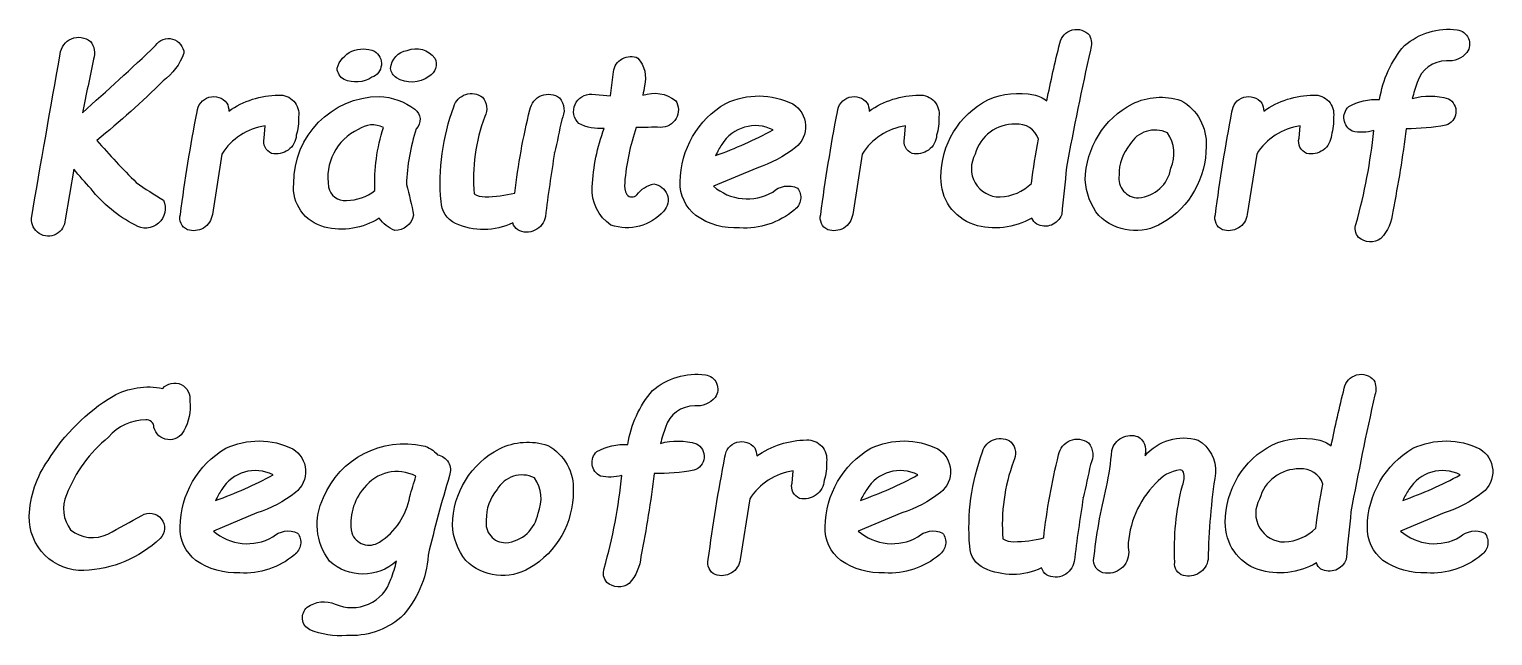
# Model space of a CAD drawing. Header units: millimetres. Extents: x 2 to 132, y -3 to 51.
import ezdxf

# ---------------------------------------------------------------- set-up
doc = ezdxf.new("R2010")
doc.units = ezdxf.units.MM
doc.layers.add('Standard', color=70, linetype='Continuous')

msp = doc.modelspace()

# ---------------------------------------------------------------- linework, layer by layer
at = {"layer": 'Standard'}
for points in [[(92.13, 44.47, -0.013745), (93.29, 49.6, -0.623316), (95.93, 50.3, -0.181046), (96.01, 48.99, 0.010359), (93.88, 38.59, -0.002293), (93.45, 34.36, -0.450222), (91.23, 33.51, -0.158546), (90.81, 34.06, -0.209658), (85.63, 33.47, -0.325312), (82.72, 37.67, -0.281366), (86.9, 44.57, -0.154835), (90.98, 45.01, -0.112881)], [(124.6, 44.69, -0.139564), (127.81, 44.66, -0.665652), (127.58, 42.3, -0.047328), (124.06, 42, -0.017021), (122.87, 34.63, -0.16863), (121.82, 32.24, -0.343768), (119.83, 32.33, -0.268151), (119.61, 33.57, 0.043727), (121.18, 41.83, -0.126386), (119.27, 41.78, -0.521377), (118.95, 43.96, -0.134789), (121.7, 44.6, -0.141918), (123.9, 49.38, -0.211543), (128.59, 50.79, -0.56578), (129.46, 48.78, -0.255179), (127.64, 48.03, 0.330547), (125.05, 46.11, 0.022191)], [(4.9, 33.91, -1.013945), (1.9, 34.03, -0.000991), (4.46, 48.65, -0.590129), (7.14, 49.76, -0.264461), (7.42, 48.18, -0.002764), (6.43, 43.42, 0.008723), (12.94, 49.39, -0.726923), (15.46, 48.7, -0.138992), (13.61, 46.24, -0.023937), (7.72, 40.96, 0.018061), (11.22, 37.22, 0.023803), (13.64, 35.65, -0.747921), (11.09, 33.44, -0.104998), (7.2, 36.65, -0.008431), (5.66, 38.41)], [(29.06, 47.37, -0.453042), (32.39, 48.88, -0.624858), (32.16, 46.57, -0.246364), (29.68, 46.36, -0.243901)], [(33.82, 47.36, -0.355524), (35.3, 48.95, -0.34138), (37.75, 48.28, -0.386129), (37.23, 46.64, -0.29809), (34.33, 46.52, -0.213406)], [(57.79, 42.12, 0.008474), (55.65, 42.1, 0.064788), (54.62, 37.2, 0.132001), (54.8, 36.14, 0.4525), (55.71, 36.13, -0.188742), (57.21, 37.09, -0.611138), (58.09, 34.68, -0.304647), (53.4, 33.43, -0.266978), (51.73, 36.83, -0.073628), (52.79, 42.02, -0.137644), (50.55, 42.45, -0.697935), (51.69, 45.06), (53.36, 44.91), (53.62, 47.06, -0.507407), (55.8, 48.28, -0.252811), (56.37, 45.8, -0.004269), (56.24, 44.97, -0.255111), (59.14, 44.51, -0.609869)], [(25.44, 41.41, -0.459333), (23.25, 39.8, -0.369404), (22.58, 41.16), (22.67, 42.24, 0.222007), (18.82, 39.75), (17.98, 34.37, -0.471103), (15.76, 33.02, -0.367772), (15.14, 34.37, -0.015042), (16.62, 43.49, -0.683379), (19.27, 44.28, -0.120267), (19.44, 43.56, -0.151771), (23.87, 44.99, -0.475871), (25.64, 43.05, -0.090177)], [(32.8, 34.04, -0.205885), (27.94, 33.26, -0.372906), (25.21, 37.14, -0.411116), (32.8, 44.87, -0.149976), (35.98, 43.73, -0.462614), (36.1, 42, 0.07037), (35.23, 37.05, -0.018559), (35.86, 34.3, -0.360216), (34.19, 32.95, -0.133276)], [(48.39, 39.87, 0.009296), (47.57, 34.19, -0.509801), (45.12, 33, -0.163725), (44.67, 33.62, -0.222977), (39.58, 33.58, -0.282492), (38.3, 35.53, -0.110343), (39.44, 43.95, -0.527285), (41.99, 44.79, -0.308305), (42.19, 43.09, 0.107254), (41.23, 36.2, 0.13806), (42.21, 35.95, 0.057428), (44.87, 36.28, -0.034525), (46.2, 43.68, -0.552722), (48.84, 44.74, -0.302622), (49.02, 42.81, -0.007816), (48.39, 39.85)], [(62.5, 36.89, 0.318006), (67.78, 36.37, -0.302415), (69.98, 36.72, -0.424228), (69.7, 34.79, -0.196941), (64.83, 33.18, -0.166618), (60.95, 34.28, -0.240072), (59.55, 37.28, -0.262812), (63.6, 44.25, -0.229285), (69.55, 44.2, -0.525611), (69.79, 40.32, -0.087613), (66.37, 38.5)], [(82.34, 41.41, -0.459333), (80.15, 39.8, -0.369404), (79.48, 41.16), (79.57, 42.24, 0.222007), (75.72, 39.75), (74.88, 34.37, -0.471103), (72.66, 33.02, -0.367772), (72.04, 34.37, -0.015042), (73.52, 43.49, -0.683379), (76.17, 44.28, -0.120267), (76.34, 43.56, -0.151771), (80.78, 44.99, -0.475871), (82.54, 43.05, -0.090177)], [(95.55, 37.44, -0.275108), (99.73, 44.21, -0.196234), (104.03, 44.51, -0.291755), (106.28, 40.43, -0.269441), (102.41, 33.62, -0.343777), (96.74, 34.27, -0.154125)], [(117.41, 41.41, -0.459333), (115.21, 39.8, -0.369404), (114.54, 41.16), (114.64, 42.24, 0.222007), (110.78, 39.75), (109.94, 34.37, -0.471103), (107.73, 33.02, -0.367772), (107.11, 34.37, -0.015042), (108.58, 43.49, -0.683379), (111.23, 44.28, -0.120267), (111.4, 43.56, -0.151771), (115.84, 44.99, -0.475871), (117.6, 43.05, -0.090177)], [(33.18, 42.1, 0.281812), (30.95, 41.93, 0.337952), (28.31, 36.81, 0.396552), (29.9, 35.62, 0.166702), (32.43, 36.5, -0.090198)], [(62.7, 39.62, 0.040437), (67.8, 41.89, 0.39485), (63.25, 40.58, 0.034484)], [(91.39, 41.07, 0.347504), (89.34, 42.41, 0.346785), (85.77, 39.74, 0.581622), (87.97, 35.93, 0.183131), (90.77, 37.14, -0.019525)], [(98.55, 37.87, 0.468413), (100.28, 35.86, 0.346155), (103.15, 38.48, 0.261574), (102.84, 41.63, 0.39559), (99.51, 40.58, 0.184865)], [(57.8, 14.03, -0.139564), (61, 14, -0.665652), (60.77, 11.64, -0.047328), (57.25, 11.34, -0.017021), (56.06, 3.97, -0.16863), (55.02, 1.58, -0.343768), (53.03, 1.67, -0.268151), (52.8, 2.92, 0.043727), (54.37, 11.18, -0.126386), (52.46, 11.12, -0.521377), (52.15, 13.3, -0.134789), (54.9, 13.94, -0.141918), (57.09, 18.72, -0.211543), (61.79, 20.13, -0.56578), (62.65, 18.12, -0.255179), (60.84, 17.37, 0.330547), (58.24, 15.45, 0.022191)], [(117.4, 13.81, -0.013745), (118.56, 18.94, -0.623316), (121.2, 19.65, -0.181046), (121.28, 18.33, 0.010359), (119.15, 7.93, -0.002293), (118.72, 3.7, -0.450222), (116.49, 2.85, -0.158546), (116.08, 3.4, -0.209658), (110.9, 2.81, -0.325312), (107.99, 7.01, -0.281366), (112.17, 13.91, -0.154835), (116.24, 14.35, -0.112881)], [(13.58, 18.91, -0.763409), (15.97, 17.78, -0.163469), (15.45, 15.15, -0.70344), (12.79, 15.45, 0.478554), (12.06, 16.11, 0.218208), (8.75, 14.58, 0.130747), (5.02, 9.46, 0.273941), (5.39, 6.35, 0.296911), (8.69, 5.97, -0.000012), (11.71, 7.62, -0.893458), (13.34, 5.57, -0.181085), (6.56, 2.73, -0.430653), (1.71, 7.55, -0.146486), (3.38, 12.51, -0.119166), (9.16, 18.24, -0.178683)], [(72.35, 10.75, -0.459333), (70.16, 9.14, -0.369404), (69.49, 10.5), (69.58, 11.58, 0.222007), (65.73, 9.09), (64.89, 3.71, -0.471103), (62.67, 2.36, -0.367772), (62.05, 3.71, -0.015042), (63.53, 12.83, -0.683379), (66.18, 13.62, -0.120267), (66.35, 12.91, -0.151771), (70.79, 14.33, -0.475871), (72.55, 12.39, -0.090177)], [(95.37, 9.21, 0.009296), (94.56, 3.53, -0.509801), (92.11, 2.34, -0.163725), (91.66, 2.96, -0.222977), (86.57, 2.93, -0.282492), (85.28, 4.88, -0.110343), (86.42, 13.29, -0.527285), (88.97, 14.13, -0.308305), (89.17, 12.43, 0.107254), (88.22, 5.54, 0.13806), (89.2, 5.29, 0.057428), (91.85, 5.62, -0.034525), (93.18, 13.02, -0.552722), (95.83, 14.08, -0.302622), (96, 12.16, -0.007816), (95.37, 9.19)], [(100.86, 12.93, -0.297942), (105.58, 14.32, -0.283254), (107.12, 11.39, 0.033234), (106.46, 3.71, -0.444898), (104.26, 2.29, -0.374939), (103.49, 3.46, -0.073516), (104.18, 10.28, 0.176551), (104.27, 11.48, 0.315913), (103.97, 11.67, 0.196506), (101.8, 10.46, 0.190652), (99.35, 4.78, -0.484719), (97.57, 2.48, -0.440748), (96.29, 3.62, -0.035345), (97.44, 10.18, 0.03066), (97.9, 13.39, -0.442803), (100.23, 14.63, -0.334523), (100.86, 13.06)], [(18.07, 6.24, 0.318006), (23.35, 5.71, -0.302415), (25.55, 6.06, -0.424228), (25.27, 4.13, -0.196941), (20.41, 2.52, -0.166618), (16.52, 3.62, -0.240072), (15.12, 6.62, -0.262812), (19.17, 13.59, -0.229285), (25.12, 13.54, -0.525611), (25.36, 9.66, -0.087613), (21.94, 7.85)], [(34.34, 3.57, -0.390259), (28.39, 3.57, -0.28832), (27.86, 9.22, -0.362606), (36.72, 13.82, -0.165561), (37.99, 13.01, -0.468429), (39.05, 11.17, 0.013471), (37.15, 4.08, -0.17741), (34.72, -1.46, -0.190007), (29.89, -3.05, -0.118147), (26.64, -2.54, -0.534856), (26.41, -0.54, -0.262819), (28.9, -0.25, 0.445876), (33.84, 1.95, 0.041305)], [(39.31, 6.78, -0.275108), (43.49, 13.55, -0.196234), (47.79, 13.85, -0.291755), (50.04, 9.77, -0.269441), (46.18, 2.96, -0.343777), (40.5, 3.61, -0.154125)], [(75.38, 6.24, 0.318006), (80.66, 5.71, -0.302415), (82.86, 6.06, -0.424228), (82.58, 4.13, -0.196941), (77.71, 2.52, -0.166618), (73.83, 3.62, -0.240072), (72.43, 6.62, -0.262812), (76.48, 13.59, -0.229285), (82.43, 13.54, -0.525611), (82.67, 9.66, -0.087613), (79.25, 7.85)], [(123.56, 6.24, 0.318006), (128.84, 5.71, -0.302415), (131.04, 6.06, -0.424228), (130.76, 4.13, -0.196941), (125.89, 2.52, -0.166618), (122, 3.62, -0.240072), (120.61, 6.62, -0.262812), (124.66, 13.59, -0.229285), (130.61, 13.54, -0.525611), (130.85, 9.66, -0.087613), (127.43, 7.85)], [(116.66, 10.41, 0.347504), (114.6, 11.76, 0.346785), (111.04, 9.08, 0.581622), (113.24, 5.27, 0.183131), (116.03, 6.48, -0.019525)], [(18.27, 8.96, 0.040437), (23.37, 11.23, 0.39485), (18.82, 9.92, 0.034484)], [(36.06, 11.12, 0.362772), (31.46, 10.07, 0.226091), (30.36, 6.07, 0.483274), (32.82, 5.25, 0.211257), (35.52, 9.3, 0.004861)], [(42.32, 7.21, 0.468413), (44.05, 5.2, 0.346155), (46.92, 7.83, 0.261574), (46.6, 10.97, 0.39559), (43.28, 9.92, 0.184865)], [(75.58, 8.96, 0.040437), (80.68, 11.23, 0.39485), (76.13, 9.92, 0.034484)], [(123.76, 8.96, 0.040437), (128.86, 11.23, 0.39485), (124.31, 9.92, 0.034484)]]:
    msp.add_lwpolyline(points, format="xyb", close=True, dxfattribs=at)

doc.saveas('drawing.dxf')
